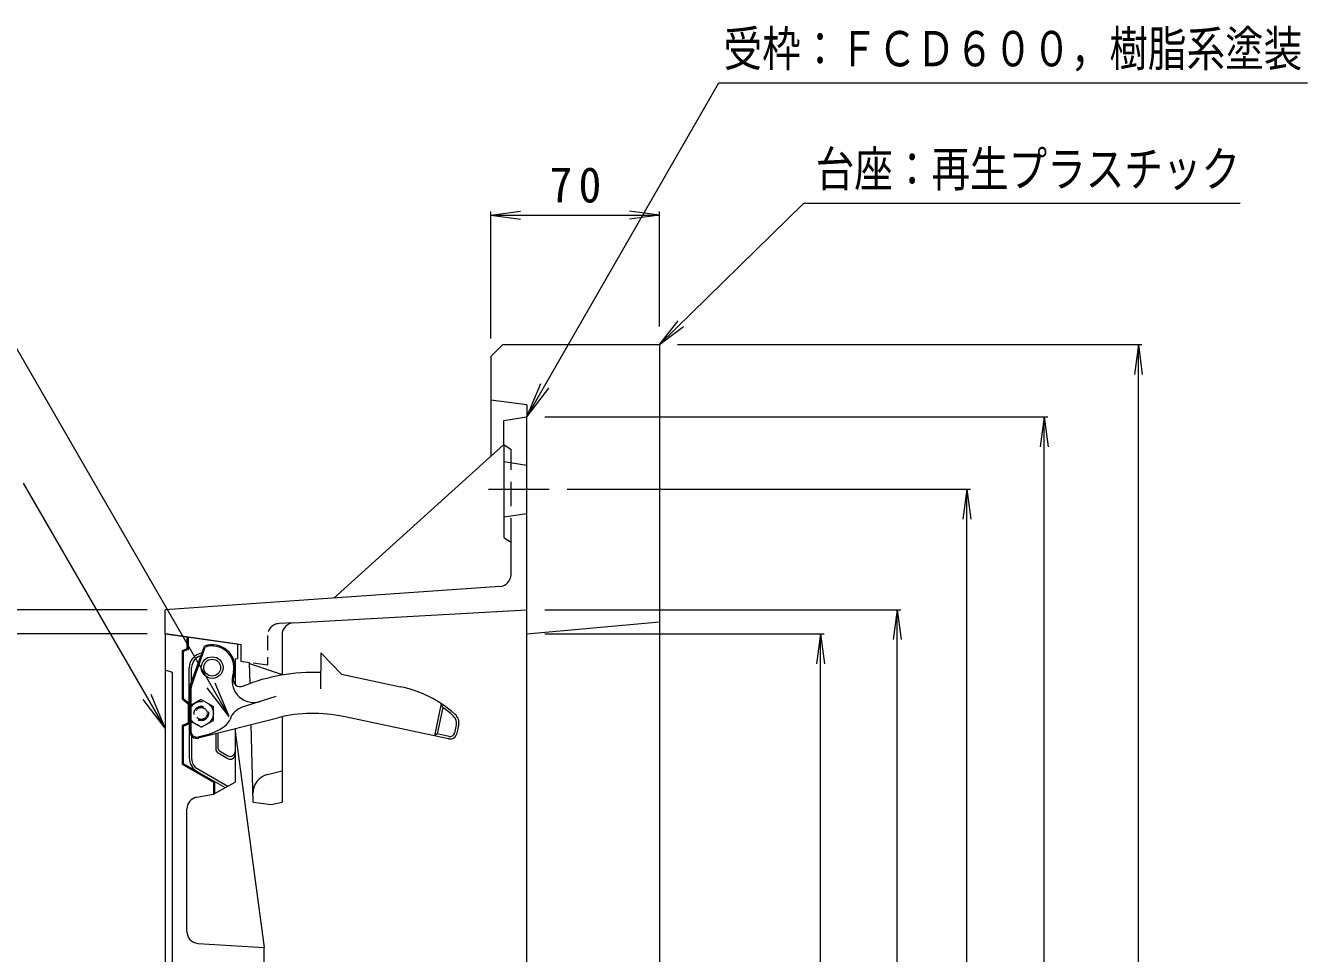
# Model space of a CAD drawing. Units: millimetres, scale not verified. Extents: x -864 to 904, y -685 to 614.
# Drawn here: x 175 to 707, y 229 to 614 of the extents above; entities that cross this region are included whole.
import ezdxf
from ezdxf.enums import TextEntityAlignment as Align

# ---------------------------------------------------------------- set-up
doc = ezdxf.new("R2010")
doc.units = ezdxf.units.MM
doc.header["$LTSCALE"] = 5
for name, pattern in [('CHAIN2', [12, 9, -1, 1, -1]), ('DASHED1', [1.8, 1.2, -0.6]), ('DASHED2', [3, 2, -1])]:
    doc.linetypes.add(name, pattern=pattern)
for name, color, linetype, lineweight in [('2-0', 2, 'Continuous', 18), ('2-1', 3, 'Continuous', 18), ('2-2', 2, 'Continuous', 18), ('2-3', 4, 'Continuous', 18), ('2-4', 7, 'Continuous', 18), ('2-5', 7, 'Continuous', 18)]:
    doc.layers.add(name, color=color, linetype=linetype, lineweight=lineweight)
doc.styles.add('ＭＳ ゴシック', font='')
doc.styles.get('ＭＳ ゴシック').set_extended_font_data('MS Gothic')

msp = doc.modelspace()

# ---------------------------------------------------------------- linework, layer by layer
at = {"layer": '2-0'}
for p, q in [((383.087, 368.554), (383.087, 451.554)), ((373.587, 433.054), (383.087, 431.554)), ((373.587, 410.054), (383.087, 411.554)), ((376.587, 386.218), (376.587, 399.554)), ((371.935, 381.23), (233.087, 371.554)), ((233.087, 361.554), (233.087, 371.554)), ((286.31, 366.173), (383.087, 371.554)), ((383.087, -45.446), (383.087, 368.554)), ((233.087, 361.554), (264.587, 357.124)), ((264.587, 350.054), (264.587, 357.124)), ((281.587, 361.181), (281.587, 344.491)), ((268.087, 349.577), (264.587, 350.054)), ((268.303, 340.97), (268.078, 349.578)), ((268.087, 349.236), (268.087, 349.577)), ((268.087, 349.236), (281.587, 344.736)), ((281.587, 327.171), (281.587, 291.736)), ((269.587, 291.736), (268.747, 323.943)), ((275.591, 303.269), (281.587, 304.736))]:
    msp.add_line(p, q, dxfattribs=at)
at = {"layer": '2-0', "linetype": 'DASHED2'}
for p in [(373.587, 440.054), (376.587, 399.554)]:
    msp.add_line(p, (376.587, 438.054), dxfattribs=at)
at = {"layer": '2-0', "linetype": 'CHAIN2'}
msp.add_line((367.175, 421.554), (392.31, 421.554), dxfattribs=at)
at = {"layer": '2-0', "linetype": 'DASHED1'}
for p, q in [((286.31, 366.173), (280.31, 365.84)), ((275.587, 360.847), (275.587, 348.554)), ((275.587, 348.554), (268.087, 349.577))]:
    msp.add_line(p, q, dxfattribs=at)
at = {"layer": '2-0'}
for points in [[(373.587, 440.054), (373.587, 450.054), (383.087, 451.554)], [(303.087, 376.432), (373.587, 440.054), (373.587, 401.554), (376.587, 399.554)], [(269.587, 291.736), (277.087, 290.736), (281.587, 291.736)]]:
    msp.add_lwpolyline(points, dxfattribs=at)
for centre, radius, start, end in [((371.587, 386.218), 5, 273.98552, 0), ((286.587, 361.181), 5, 93.18225, 180), ((277.492, 295.498), 8, 103.74904, 181.49445)]:
    msp.add_arc(centre, radius, start, end, dxfattribs=at)
at = {"layer": '2-0', "linetype": 'DASHED1'}
msp.add_arc((280.587, 360.847), 5, 93.18225, 180, dxfattribs=at)
at = {"layer": '2-1'}
for p, q in [((233.087, 361.554), (233.087, 161.554)), ((263.087, 357.335), (233.087, 361.554)), ((242.087, 360.288), (242.087, 355.354)), ((242.587, 360.218), (242.587, 355.015)), ((263.087, 357.335), (263.087, 351.335)), ((242.087, 355.354), (240.087, 354.554)), ((240.087, 354.554), (240.587, 354.216)), ((242.587, 355.015), (240.587, 354.216)), ((242.087, 355.354), (242.587, 355.015)), ((262.087, 351.24), (263.087, 351.335)), ((262.087, 351.24), (262.087, 340.65)), ((236.087, 345.554), (233.087, 346.554)), ((236.087, 161.554), (236.087, 345.554)), ((243.087, 332.794), (243.087, 347.554)), ((244.087, 341.965), (244.087, 347.554)), ((240.587, 334.794), (240.087, 334.554)), ((242.587, 332.554), (243.087, 332.794)), ((242.587, 332.554), (242.587, 324.554)), ((243.087, 332.794), (243.087, 324.215)), ((242.587, 324.554), (240.087, 323.554)), ((242.587, 324.554), (243.087, 324.215)), ((240.087, 323.554), (240.087, 307.554)), ((240.087, 323.554), (240.587, 323.215)), ((243.087, 324.215), (240.587, 323.215)), ((240.587, 323.215), (240.587, 307.843)), ((243.087, 324.215), (243.087, 310.154)), ((244.087, 319.206), (244.087, 309.863)), ((254.087, 320.226), (254.087, 313.888)), ((255.087, 313.905), (255.087, 320.479)), ((262.087, 322.254), (262.087, 300.048)), ((262.087, 321.033), (274.087, 231.554)), ((255.073, 312.181), (259.087, 309.863)), ((255.587, 313.039), (259.087, 311.018)), ((240.587, 307.843), (258.01, 297.784)), ((246.587, 305.533), (259.03, 298.35)), ((253.087, 300.048), (253.087, 295.048)), ((253.087, 295.048), (262.087, 300.048)), ((253.587, 300.337), (253.587, 295.326)), ((246.193, 293.795), (253.087, 295.048)), ((242.087, 238.174), (242.087, 288.876)), ((246.79, 233.18), (274.087, 231.554)), ((274.087, 161.554), (274.087, 231.554))]:
    msp.add_line(p, q, dxfattribs=at)
at = {"layer": '2-1', "color": 2, "linetype": 'DASHED1'}
for p, q in [((248.087, 334.304), (243.087, 331.417)), ((248.087, 334.304), (253.087, 331.417)), ((248.087, 322.804), (243.087, 325.691))]:
    msp.add_line(p, q, dxfattribs=at)
at = {"layer": '2-1'}
for points in [[(240.087, 354.554), (240.087, 334.554), (242.587, 332.554)], [(240.587, 354.216), (240.587, 334.794), (243.087, 332.794)], [(240.587, 307.843), (240.087, 307.554), (253.087, 300.048), (253.587, 300.337)]]:
    msp.add_lwpolyline(points, dxfattribs=at)
at = {"layer": '2-1', "color": 2, "linetype": 'DASHED1'}
msp.add_lwpolyline([(248.087, 322.804), (253.087, 325.691), (253.087, 331.417)], dxfattribs=at)
for centre, radius in [((248.087, 328.577), 5), ((248.087, 328.554), 3), ((248.087, 328.554), 2.458)]:
    msp.add_circle(centre, radius, dxfattribs=at)
at = {"layer": '2-1'}
for centre, radius, start, end in [((249.087, 347.554), 6, 97.6745, 180), ((249.087, 347.554), 5, 103.87169, 180), ((256.058, 313.888), 1.971, 180, 239.99979), ((256.087, 313.905), 1, 180, 239.99878), ((249.587, 310.154), 6.5, 180.00015, 236.37381), ((249.087, 309.863), 5, 180, 240), ((260.087, 312.75), 2, 240.00002, 0), ((260.087, 311.596), 2, 240.00002, 0), ((247.087, 288.876), 5, 100.3053, 180), ((247.087, 238.174), 5, 180, 264.63019)]:
    msp.add_arc(centre, radius, start, end, dxfattribs=at)
at = {"layer": '2-2'}
for p, q in [((243.408, 340.099), (249.376, 356.495)), ((243.97, 339.935), (249.691, 356.075)), ((297.642, 353.632), (297.513, 338.823)), ((297.642, 353.632), (306.242, 344.84)), ((261.391, 345.683), (261.031, 343.988)), ((261.404, 345.76), (261.063, 344.061)), ((261.88, 345.579), (261.389, 343.275)), ((261.893, 345.661), (261.429, 343.351)), ((306.242, 344.84), (330.65, 339.653)), ((243.301, 339.017), (243.3, 321.232)), ((243.801, 338.933), (243.8, 321.233)), ((279.014, 335.637), (265.096, 331.114)), ((347.56, 332.632), (344.723, 319.282)), ((348.23, 330.974), (345.909, 320.052)), ((348.23, 330.974), (347.56, 332.632)), ((246.81, 318.38), (279.844, 326.756)), ((350.592, 318.035), (307.064, 327.285)), ((246.631, 318.852), (250.571, 319.85)), ((345.909, 320.052), (344.723, 319.282)), ((350.8, 319.013), (345.909, 320.052)), ((353.171, 320.553), (353.848, 323.737)), ((354.15, 320.345), (354.827, 323.53))]:
    msp.add_line(p, q, dxfattribs=at)
for radius in [4.5, 3.5]:
    msp.add_circle((252.587, 347.554), radius, dxfattribs=at)
for centre, radius, start, end in [((252.587, 347.554), 9.5, 348.0006, 109.75693), ((252.587, 347.554), 9, 348.0006, 108.28014), ((294.59, 268.597), 77, 87.7811, 112.22946), ((269.834, 342.118), 9, 168.0006, 288.00061), ((264.324, 342.65), 3, 168.0006, 292.22948), ((246.301, 339.017), 3, 160.4892, 179.98903), ((246.801, 338.933), 3, 160.4892, 179.98903), ((320.256, 290.745), 50, 48.73299, 78.0006), ((267.567, 323.506), 8, 108.00061, 161.06346), ((320.256, 290.745), 49, 48.73297, 55.18568), ((255.271, 327.725), 5, 309.87097, 341.06375), ((294.59, 268.597), 60, 78.0006, 104.22748), ((349.936, 324.569), 4, 348.0006, 48.73306), ((349.936, 324.569), 5, 348.0006, 48.73306), ((246.3, 321.232), 3, 179.98903, 284.71719), ((246.3, 321.232), 2.5, 179.98903, 283.40027), ((245.655, 339.237), 20, 284.22757, 309.87105), ((351.215, 320.969), 3, 258.0006, 348.0006), ((351.215, 320.969), 2, 258.0006, 348.0006)]:
    msp.add_arc(centre, radius, start, end, dxfattribs=at)
at = {"layer": '2-3'}
for p, q in [((373.087, 481.554), (368.087, 476.554)), ((373.087, 481.554), (438.087, 481.554)), ((438.087, 481.554), (438.087, -158.446)), ((368.087, 476.554), (368.087, 435.091)), ((383.087, 456.554), (368.087, 458.554)), ((383.087, 456.554), (383.087, 451.554)), ((383.087, 361.554), (438.087, 366.554))]:
    msp.add_line(p, q, dxfattribs=at)
at = {"layer": '2-4'}
for p, q in [((368.087, 535.255), (380.48, 536.886)), ((438.087, 535.255), (425.694, 536.886)), ((368.087, 484.054), (368.087, 536.755)), ((368.087, 535.255), (438.087, 535.255)), ((368.087, 535.255), (380.48, 533.623)), ((438.087, 535.255), (425.694, 533.623)), ((438.087, 489.054), (438.087, 536.755)), ((445.587, 481.554), (638.168, 481.554)), ((636.668, 481.554), (635.036, 469.161)), ((636.668, -158.446), (636.668, 481.554)), ((636.668, 481.554), (638.299, 469.161)), ((390.587, 451.554), (599.119, 451.554)), ((597.619, 451.554), (595.987, 439.161)), ((597.619, -128.446), (597.619, 451.554)), ((597.619, 451.554), (599.25, 439.161)), ((399.81, 421.554), (567.013, 421.554)), ((565.513, 421.554), (563.881, 409.161)), ((565.513, -98.446), (565.513, 421.554)), ((565.513, 421.554), (567.144, 409.161)), ((225.587, 371.554), (130.009, 371.554)), ((390.587, 371.554), (538.117, 371.554)), ((536.617, 371.554), (534.986, 359.161)), ((536.617, -48.446), (536.617, 371.554)), ((536.617, 371.554), (538.249, 359.161)), ((225.587, 361.554), (162.799, 361.554)), ((390.587, 361.554), (506.334, 361.554)), ((504.834, 361.554), (503.202, 349.161)), ((504.834, -38.446), (504.834, 361.554)), ((504.834, 361.554), (506.466, 349.161))]:
    msp.add_line(p, q, dxfattribs=at)
at = {"layer": '2-5'}
for p, q in [((383.087, 451.554), (462.655, 590.051)), ((462.655, 590.051), (706.742, 590.051)), ((497.874, 540.158), (678.858, 540.158)), ((259.598, 327.294), (157.752, 503.696)), ((438.087, 481.554), (448.08, 489.064)), ((383.087, 451.554), (388.828, 465.412)), ((383.087, 451.554), (392.219, 463.454)), ((233.087, 322.492), (174.414, 424.118)), ((259.598, 327.294), (253.858, 341.153)), ((233.087, 322.492), (227.347, 336.35)), ((259.598, 327.294), (250.467, 339.195)), ((233.087, 322.492), (223.956, 334.393))]:
    msp.add_line(p, q, dxfattribs=at)
msp.add_lwpolyline([(497.874, 540.158), (438.087, 481.554), (445.796, 491.394)], dxfattribs=at)

# ---------------------------------------------------------------- texts
at = {"layer": '2-4', "color": 2, "insert": (392.462, 540.255), "char_height": 14.66, "attachment_point": 7, "style": 'ＭＳ ゴシック'}
msp.add_mtext('\\T1.27;\\W0.95;70', dxfattribs=at)
at = {"layer": '2-5', "color": 6, "style": 'ＭＳ ゴシック', "width": 0.8}
for s, p in [('受枠：ＦＣＤ６００，樹脂系塗装', (464.672, 592.551)), ('台座：再生プラスチック', (502.851, 542.658))]:
    msp.add_text(s, height=14.66, dxfattribs=at).set_placement(p, align=Align.BOTTOM_LEFT)

doc.saveas('drawing.dxf')
